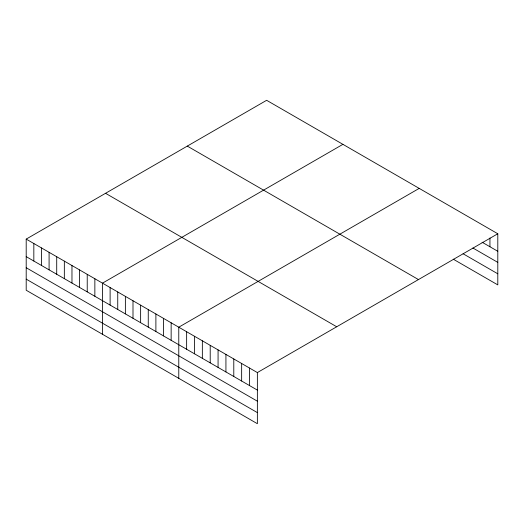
<?xml version="1.0" encoding="UTF-8"?>
<svg xmlns="http://www.w3.org/2000/svg" width="524" height="524" viewBox="0 0 524 524"><rect width="100%" height="100%" fill="white"/><g stroke="black" fill="none" stroke-linecap="round" stroke-linejoin="round"><path stroke-width="0.79" d="M497.8 233.763L257.369 372.571L257.369 423.7L26.2 290.237L26.2 239.108L266.631 100.3L497.8 233.763L497.8 284.892L453.26 259.177M342.919 144.342L102.488 283.15L102.488 334.279M419.2 188.385L178.776 327.192L178.776 378.321M482.08 242.212L497.8 251.284M472.91 248.009L497.8 262.38M463.085 253.76L497.8 273.803M187.291 146.104L418.46 279.567M105.54 193.304L336.709 326.766M26.2 239.108L257.369 372.571M26.2 256.636L257.369 390.098M26.2 267.725L257.369 401.188M26.2 279.148L257.369 412.611M489.94 237.988L489.94 246.752M249.509 368.038L249.509 385.559M241.649 363.499L241.649 381.02M233.789 358.96L233.789 376.487M225.929 354.421L225.929 371.948M218.069 349.881L218.069 367.409M210.209 345.349L210.209 362.87M202.349 340.81L202.349 358.331M194.489 336.27L194.489 353.798M186.636 331.731L186.636 349.259M171.145 322.791L171.145 340.318M163.514 318.389L163.514 335.91M155.89 313.981L155.89 331.509M148.259 309.579L148.259 327.1M140.629 305.171L140.629 322.699M132.998 300.769L132.998 318.291M125.374 296.361L125.374 313.889M117.743 291.96L117.743 309.488M110.112 287.558L110.112 305.079M94.857 278.748L94.857 296.27M87.226 274.34L87.226 291.868M79.602 269.939L79.602 287.46M71.971 265.537L71.971 283.058M64.341 261.129L64.341 278.657M56.716 256.727L56.716 274.248M49.086 252.319L49.086 269.847M41.455 247.918L41.455 265.439M33.831 243.509L33.831 261.037"/></g></svg>
